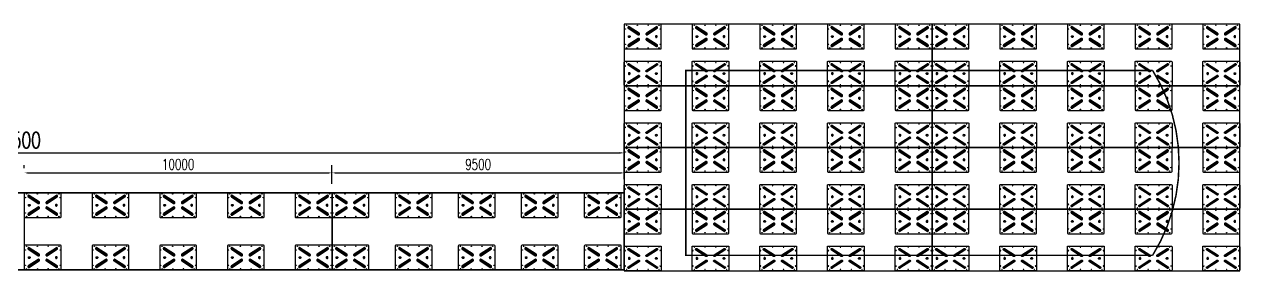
# Model space of a CAD drawing. Header units: millimetres. Extents: x -1871197 to -1180782, y 1281217 to 1543414.
# Drawn here: x -1390078 to -1350578, y 1361471 to 1369471 of the extents above; entities that cross this region are included whole.
import ezdxf

# ---------------------------------------------------------------- set-up
doc = ezdxf.new("R2010")
doc.units = ezdxf.units.MM
doc.header["$LTSCALE"] = 10
doc.layers.get('0').update_dxf_attribs({"linetype": 'CONTINUOUS'})
doc.layers.get('DEFPOINTS').update_dxf_attribs({"linetype": 'CONTINUOUS'})
for name, color, linetype in [('W-FLOAT_BOWL浮筒', 253, 'CONTINUOUS'), ('W-STEEL_FRAME钢架', 3, 'CONTINUOUS'), ('W-STEEL_KEEL钢龙骨', 5, 'CONTINUOUS')]:
    doc.layers.add(name, color=color, linetype=linetype)
doc.layers.add('文字标注', color=7, linetype='CONTINUOUS', lineweight=18)
doc.styles.add('STANDARD_T3', font='simplex.shx', dxfattribs={"width": 0.7, "bigfont": 'gbcbig.shx'})
doc.dimstyles.new('W&&100', dxfattribs={"dimtxt": 350, "dimasz": 100, "dimexe": 250, "dimexo": 300, "dimgap": 100, "dimtad": 1, "dimdec": 0, "dimzin": 0, "dimdsep": 46, "dimtxsty": 'STANDARD_T3', "dimcen": 0.09, "dimclrd": 1, "dimclre": 1, "dimclrt": 7, "dimazin": 2, "dimtfac": 1, "dimtdec": 0, "dimtix": 1, "dimtmove": 2, "dimatfit": 3, "dimfxl": 100, "dimtolj": 1, "dimtzin": 0, "dimarcsym": 0})
doc.dimstyles.new('W&&150', dxfattribs={"dimtxt": 525, "dimasz": 150, "dimexe": 375, "dimexo": 450, "dimgap": 150, "dimtad": 1, "dimdec": 0, "dimzin": 0, "dimdsep": 46, "dimtxsty": 'STANDARD_T3', "dimcen": 0.09, "dimclrd": 1, "dimclre": 1, "dimclrt": 7, "dimazin": 2, "dimtfac": 1, "dimtdec": 0, "dimtix": 1, "dimtmove": 2, "dimatfit": 3, "dimfxl": 100, "dimtolj": 1, "dimtzin": 0, "dimarcsym": 0})

# ---------------------------------------------------------------- blocks, each defined once
blk = doc.blocks.new('*D295')
at = {"color": 1, "lineweight": -2, "transparency": 16777216}
for p, q in [((-1410078, 1364921), (-1410078, 1365671)), ((-1370578, 1364446), (-1370578, 1365671)), ((-1409928, 1365296), (-1370728, 1365296))]:
    blk.add_line(p, q, dxfattribs=at)
at = {"color": 1, "transparency": 16777216}
for points in [[(-1409928, 1365321), (-1409928, 1365271), (-1410078, 1365296)], [(-1370728, 1365321), (-1370728, 1365271), (-1370578, 1365296)]]:
    blk.add_solid(points, dxfattribs=at)
at = {"layer": 'DEFPOINTS', "color": 0, "transparency": 16777216}
for p in [(-1370578, 1365296), (-1410078, 1364471), (-1370578, 1363996)]:
    blk.add_point(p, dxfattribs=at)
at = {"color": 7, "transparency": 16777216, "insert": (-1390328, 1365709), "char_height": 525, "attachment_point": 5, "style": 'STANDARD_T3'}
blk.add_mtext('\\A1;39500', dxfattribs=at)
blk = doc.blocks.new('1200fx')
at = {"layer": 'W-FLOAT_BOWL浮筒'}
for p, q in [((1175, 400), (25, 400)), ((0, 375), (0, -375)), ((121, 311), (116, 301)), ((116, 301), (118, 289)), ((118, 289), (121, 279)), ((128, 320), (121, 311)), ((121, 279), (129, 271)), ((126, 296), (129, 306)), ((128, 286), (126, 296)), ((139, 325), (128, 320)), ((134, 279), (128, 286)), ((129, 306), (136, 314)), ((129, 296), (131, 304)), ((131, 288), (129, 296)), ((137, 283), (129, 271)), ((129, 271), (453, 61)), ((131, 304), (137, 311)), ((137, 283), (131, 288)), ((132, 1), (134, 11)), ((134, -11), (132, 1)), ((134, 279), (458, 68)), ((134, 11), (140, 21)), ((136, 314), (145, 316)), ((137, 311), (145, 313)), ((153, 309), (137, 283)), ((461, 71), (137, 283)), ((150, 325), (139, 325)), ((140, 21), (150, 28)), ((145, 316), (155, 313)), ((145, 313), (153, 309)), ((159, 321), (150, 325)), ((150, 28), (161, 29)), ((159, 321), (153, 309)), ((153, 309), (477, 100)), ((478, 103), (155, 313)), ((483, 112), (159, 321)), ((161, 29), (171, 28)), ((171, 28), (180, 21)), ((180, 21), (187, 11)), ((187, 11), (188, 1)), ((188, 1), (187, -11)), ((461, 71), (453, 61)), ((453, 61), (464, 56)), ((467, 65), (458, 68)), ((461, 71), (477, 100)), ((469, 70), (461, 71)), ((464, 56), (475, 56)), ((478, 68), (467, 65)), ((475, 71), (469, 70)), ((482, 76), (475, 71)), ((475, 56), (485, 61)), ((483, 112), (477, 100)), ((477, 100), (482, 93)), ((478, 103), (485, 95)), ((485, 75), (478, 68)), ((482, 93), (485, 85)), ((485, 85), (482, 76)), ((491, 103), (483, 112)), ((485, 95), (488, 85)), ((488, 85), (485, 75)), ((485, 61), (493, 70)), ((496, 93), (491, 103)), ((493, 70), (496, 81)), ((496, 81), (496, 93)), ((709, 103), (704, 93)), ((704, 93), (704, 81)), ((704, 81), (707, 70)), ((707, 70), (715, 61)), ((717, 112), (709, 103)), ((712, 85), (715, 95)), ((715, 75), (712, 85)), ((715, 95), (722, 103)), ((723, 68), (715, 75)), ((715, 61), (725, 56)), ((1041, 321), (717, 112)), ((717, 112), (723, 100)), ((717, 85), (718, 93)), ((718, 76), (717, 85)), ((718, 93), (723, 100)), ((725, 71), (718, 76)), ((1045, 313), (722, 103)), ((723, 100), (1047, 309)), ((741, 71), (723, 100)), ((733, 65), (723, 68)), ((733, 70), (725, 71)), ((725, 56), (736, 56)), ((741, 71), (733, 70)), ((742, 68), (733, 65)), ((736, 56), (747, 61)), ((1064, 283), (741, 71)), ((741, 71), (747, 61)), ((742, 68), (1066, 279)), ((747, 61), (1071, 271)), ((1015, 11), (1012, 1)), ((1012, 1), (1015, -11)), ((1020, 21), (1015, 11)), ((1029, 28), (1020, 21)), ((1041, 29), (1029, 28)), ((1052, 325), (1041, 321)), ((1047, 309), (1041, 321)), ((1050, 28), (1041, 29)), ((1045, 313), (1055, 316)), ((1047, 309), (1055, 313)), ((1047, 309), (1064, 283)), ((1060, 21), (1050, 28)), ((1063, 325), (1052, 325)), ((1055, 316), (1064, 314)), ((1055, 313), (1063, 311)), ((1066, 11), (1060, 21)), ((1072, 320), (1063, 325)), ((1063, 311), (1069, 304)), ((1064, 314), (1072, 306)), ((1069, 288), (1064, 283)), ((1064, 283), (1071, 271)), ((1072, 286), (1066, 279)), ((1068, 1), (1066, 11)), ((1066, -11), (1068, 1)), ((1069, 304), (1071, 296)), ((1071, 296), (1069, 288)), ((1071, 271), (1079, 279)), ((1080, 311), (1072, 320)), ((1072, 306), (1076, 296)), ((1076, 296), (1072, 286)), ((1079, 279), (1084, 289)), ((1084, 301), (1080, 311)), ((1084, 289), (1084, 301)), ((1200, -375), (1200, 375)), ((118, -288), (116, -299)), ((116, -299), (121, -311)), ((121, -278), (118, -288)), ((129, -269), (121, -278)), ((121, -311), (128, -320)), ((126, -296), (128, -286)), ((129, -306), (126, -296)), ((128, -286), (134, -278)), ((128, -320), (139, -325)), ((453, -60), (129, -269)), ((129, -269), (137, -281)), ((129, -296), (131, -288)), ((131, -304), (129, -296)), ((136, -313), (129, -306)), ((131, -288), (137, -281)), ((137, -309), (131, -304)), ((140, -21), (134, -11)), ((458, -68), (134, -278)), ((145, -314), (136, -313)), ((137, -281), (461, -71)), ((153, -309), (137, -281)), ((145, -311), (137, -309)), ((139, -325), (150, -325)), ((150, -26), (140, -21)), ((153, -309), (145, -311)), ((155, -313), (145, -314)), ((161, -29), (150, -26)), ((150, -325), (159, -320)), ((477, -98), (153, -309)), ((153, -309), (159, -320)), ((155, -313), (478, -101)), ((159, -320), (483, -110)), ((171, -26), (161, -29)), ((180, -21), (171, -26)), ((187, -11), (180, -21)), ((464, -56), (453, -60)), ((453, -60), (461, -71)), ((458, -68), (467, -65)), ((461, -71), (469, -68)), ((461, -71), (477, -98)), ((475, -56), (464, -56)), ((467, -65), (478, -66)), ((469, -68), (475, -70)), ((485, -61), (475, -56)), ((475, -70), (482, -76)), ((482, -93), (477, -98)), ((477, -98), (483, -110)), ((478, -66), (485, -75)), ((485, -95), (478, -101)), ((482, -76), (485, -85)), ((485, -85), (482, -93)), ((483, -110), (491, -101)), ((493, -70), (485, -61)), ((485, -75), (488, -85)), ((488, -85), (485, -95)), ((491, -101), (496, -91)), ((496, -80), (493, -70)), ((496, -91), (496, -80)), ((707, -70), (704, -80)), ((704, -80), (704, -91)), ((704, -91), (709, -101)), ((715, -61), (707, -70)), ((709, -101), (717, -110)), ((712, -85), (715, -75)), ((715, -95), (712, -85)), ((725, -56), (715, -61)), ((715, -75), (723, -66)), ((722, -101), (715, -95)), ((717, -85), (718, -76)), ((718, -93), (717, -85)), ((723, -98), (717, -110)), ((717, -110), (1041, -320)), ((718, -76), (725, -70)), ((723, -98), (718, -93)), ((722, -101), (1045, -313)), ((723, -66), (733, -65)), ((741, -71), (723, -98)), ((1047, -309), (723, -98)), ((736, -56), (725, -56)), ((725, -70), (733, -68)), ((733, -65), (742, -68)), ((733, -68), (741, -71)), ((747, -60), (736, -56)), ((747, -60), (741, -71)), ((741, -71), (1064, -281)), ((1066, -278), (742, -68)), ((1071, -269), (747, -60)), ((1015, -11), (1020, -21)), ((1020, -21), (1029, -26)), ((1029, -26), (1041, -29)), ((1041, -29), (1050, -26)), ((1041, -320), (1047, -309)), ((1041, -320), (1052, -325)), ((1055, -314), (1045, -313)), ((1047, -309), (1064, -281)), ((1055, -311), (1047, -309)), ((1050, -26), (1060, -21)), ((1052, -325), (1063, -325)), ((1063, -309), (1055, -311)), ((1064, -313), (1055, -314)), ((1060, -21), (1066, -11)), ((1069, -304), (1063, -309)), ((1063, -325), (1072, -320)), ((1071, -269), (1064, -281)), ((1064, -281), (1069, -288)), ((1072, -306), (1064, -313)), ((1066, -278), (1072, -286)), ((1069, -288), (1071, -296)), ((1071, -296), (1069, -304)), ((1079, -278), (1071, -269)), ((1072, -286), (1076, -296)), ((1076, -296), (1072, -306)), ((1072, -320), (1080, -311)), ((1084, -288), (1079, -278)), ((1080, -311), (1084, -299)), ((1084, -299), (1084, -288)), ((25, -400), (1175, -400))]:
    blk.add_line(p, q, dxfattribs=at)
for centre in [(35, 250), (75, 365), (425, 365), (775, 365), (1125, 365), (1165, 250), (35, -250), (75, -365), (425, -365), (775, -365), (1125, -365), (1165, -250)]:
    blk.add_circle(centre, 7, dxfattribs=at)
for centre, start, end in [((25, 375), 90, 180), ((1175, 375), 0, 90), ((25, -375), 180, 270), ((1175, -375), 270, 0)]:
    blk.add_arc(centre, 25, start, end, dxfattribs=at)
blk = doc.blocks.new('*U243')
blk.add_blockref('1200fx', (-600, 600))
at = {"xscale": -1, "rotation": 180}
blk.add_blockref('1200fx', (-600, -600), dxfattribs=at)
blk = doc.blocks.new('*U244')
at = {"color": 0, "linetype": 'ByBlock', "lineweight": -2, "transparency": 16777216}
for p in [(0, 0), (2200, 0), (4400, 0), (6600, 0), (8800, 0)]:
    blk.add_blockref('*U243', p, dxfattribs=at)
blk = doc.blocks.new('*U247')
blk.add_blockref('1200fx', (-600, 600))
at = {"xscale": -1, "rotation": 180}
blk.add_blockref('1200fx', (-600, -600), dxfattribs=at)
blk = doc.blocks.new('*U248')
at = {"color": 0, "linetype": 'ByBlock', "lineweight": -2, "transparency": 16777216}
for p in [(0, 0), (2200, 0), (4400, 0), (6600, 0), (8800, 0)]:
    blk.add_blockref('*U247', p, dxfattribs=at)
blk = doc.blocks.new('*U249')
blk.add_blockref('1200fx', (-600, 600))
at = {"xscale": -1, "rotation": 180}
blk.add_blockref('1200fx', (-600, -600), dxfattribs=at)
blk = doc.blocks.new('*U250')
at = {"color": 0, "linetype": 'ByBlock', "lineweight": -2, "transparency": 16777216}
for p in [(0, 0), (2200, 0), (4400, 0), (6600, 0), (8800, 0)]:
    blk.add_blockref('*U249', p, dxfattribs=at)
blk = doc.blocks.new('*U251')
blk.add_blockref('1200fx', (-600, 600))
at = {"xscale": -1, "rotation": 180}
blk.add_blockref('1200fx', (-600, -600), dxfattribs=at)
blk = doc.blocks.new('*U252')
at = {"color": 0, "linetype": 'ByBlock', "lineweight": -2, "transparency": 16777216}
for p in [(0, 0), (2200, 0), (4400, 0), (6600, 0), (8800, 0)]:
    blk.add_blockref('*U251', p, dxfattribs=at)
blk = doc.blocks.new('*U253')
blk.add_blockref('1200fx', (-600, 600))
at = {"xscale": -1, "rotation": 180}
blk.add_blockref('1200fx', (-600, -600), dxfattribs=at)
blk = doc.blocks.new('*U254')
at = {"color": 0, "linetype": 'ByBlock', "lineweight": -2, "transparency": 16777216}
for p in [(0, 0), (2200, 0), (4400, 0), (6600, 0), (8800, 0)]:
    blk.add_blockref('*U253', p, dxfattribs=at)
blk = doc.blocks.new('*U255')
blk.add_blockref('1200fx', (-600, 600))
at = {"xscale": -1, "rotation": 180}
blk.add_blockref('1200fx', (-600, -600), dxfattribs=at)
blk = doc.blocks.new('*U256')
at = {"color": 0, "linetype": 'ByBlock', "lineweight": -2, "transparency": 16777216}
for p in [(0, 0), (2200, 0), (4400, 0), (6600, 0), (8800, 0)]:
    blk.add_blockref('*U255', p, dxfattribs=at)
blk = doc.blocks.new('*U257')
blk.add_blockref('1200fx', (-600, 600))
at = {"xscale": -1, "rotation": 180}
blk.add_blockref('1200fx', (-600, -600), dxfattribs=at)
blk = doc.blocks.new('*U258')
at = {"color": 0, "linetype": 'ByBlock', "lineweight": -2, "transparency": 16777216}
for p in [(0, 0), (2200, 0), (4400, 0), (6600, 0), (8800, 0)]:
    blk.add_blockref('*U257', p, dxfattribs=at)
blk = doc.blocks.new('*U259')
blk.add_blockref('1200fx', (-600, 600))
at = {"xscale": -1, "rotation": 180}
blk.add_blockref('1200fx', (-600, -600), dxfattribs=at)
blk = doc.blocks.new('*U260')
at = {"color": 0, "linetype": 'ByBlock', "lineweight": -2, "transparency": 16777216}
for p in [(0, 0), (2200, 0), (4400, 0), (6600, 0), (8800, 0)]:
    blk.add_blockref('*U259', p, dxfattribs=at)
blk = doc.blocks.new('*D305')
at = {"layer": 'DEFPOINTS', "color": 0, "transparency": 16777216}
for p in [(-1390078, 1364496), (-1380078, 1364647), (-1380078, 1363996)]:
    blk.add_point(p, dxfattribs=at)
at = {"layer": 'W-STEEL_KEEL钢龙骨', "color": 1, "lineweight": -2, "transparency": 16777216}
for p, q in [((-1390078, 1364796), (-1390078, 1364897)), ((-1380078, 1364296), (-1380078, 1364897)), ((-1389978, 1364647), (-1380178, 1364647))]:
    blk.add_line(p, q, dxfattribs=at)
at = {"layer": 'W-STEEL_KEEL钢龙骨', "color": 1, "transparency": 16777216}
for points in [[(-1389978, 1364663), (-1389978, 1364630), (-1390078, 1364647)], [(-1380178, 1364663), (-1380178, 1364630), (-1380078, 1364647)]]:
    blk.add_solid(points, dxfattribs=at)
at = {"layer": 'W-STEEL_KEEL钢龙骨', "color": 7, "transparency": 16777216, "insert": (-1385078, 1364922), "char_height": 350, "attachment_point": 5, "style": 'STANDARD_T3'}
blk.add_mtext('\\A1;10000', dxfattribs=at)
blk = doc.blocks.new('*D306')
at = {"layer": 'DEFPOINTS', "color": 0, "transparency": 16777216}
for p in [(-1370578, 1364647), (-1370578, 1364496), (-1380078, 1363996)]:
    blk.add_point(p, dxfattribs=at)
at = {"layer": 'W-STEEL_KEEL钢龙骨', "color": 1, "lineweight": -2, "transparency": 16777216}
for p, q in [((-1380078, 1364296), (-1380078, 1364897)), ((-1370578, 1364796), (-1370578, 1364897)), ((-1379978, 1364647), (-1370678, 1364647))]:
    blk.add_line(p, q, dxfattribs=at)
at = {"layer": 'W-STEEL_KEEL钢龙骨', "color": 1, "transparency": 16777216}
for points in [[(-1379978, 1364663), (-1379978, 1364630), (-1380078, 1364647)], [(-1370678, 1364663), (-1370678, 1364630), (-1370578, 1364647)]]:
    blk.add_solid(points, dxfattribs=at)
at = {"layer": 'W-STEEL_KEEL钢龙骨', "color": 7, "transparency": 16777216, "insert": (-1375328, 1364922), "char_height": 350, "attachment_point": 5, "style": 'STANDARD_T3'}
blk.add_mtext('\\A1;9500', dxfattribs=at)
blk = doc.blocks.new('*U492')
at = {"rotation": 270}
blk.add_blockref('1200fx', (0, 600), dxfattribs=at)
blk = doc.blocks.new('*U493')
at = {"color": 0, "linetype": 'ByBlock', "lineweight": -2, "transparency": 16777216}
blk.add_blockref('*U492', (0, 0), dxfattribs=at)
blk = doc.blocks.new('*U494')
at = {"rotation": 270}
blk.add_blockref('1200fx', (0, 600), dxfattribs=at)
blk = doc.blocks.new('*U495')
at = {"color": 0, "linetype": 'ByBlock', "lineweight": -2, "transparency": 16777216}
blk.add_blockref('*U494', (0, 0), dxfattribs=at)
blk = doc.blocks.new('*U489')
at = {"rotation": 90}
for name, p in [('*U493', (0, 850)), ('*U495', (0, -850))]:
    blk.add_blockref(name, p, dxfattribs=at)
blk = doc.blocks.new('*U491')
at = {"layer": '文字标注', "color": 0, "linetype": 'ByBlock', "lineweight": -2, "transparency": 16777216}
for p in [(0, 0), (2200, 0), (4400, 0), (6600, 0), (8800, 0)]:
    blk.add_blockref('*U489', p, dxfattribs=at)
blk = doc.blocks.new('*U499')
at = {"rotation": 270}
blk.add_blockref('1200fx', (0, 600), dxfattribs=at)
blk = doc.blocks.new('*U500')
at = {"color": 0, "linetype": 'ByBlock', "lineweight": -2, "transparency": 16777216}
blk.add_blockref('*U499', (0, 0), dxfattribs=at)
blk = doc.blocks.new('*U501')
at = {"rotation": 270}
blk.add_blockref('1200fx', (0, 600), dxfattribs=at)
blk = doc.blocks.new('*U502')
at = {"color": 0, "linetype": 'ByBlock', "lineweight": -2, "transparency": 16777216}
blk.add_blockref('*U501', (0, 0), dxfattribs=at)
blk = doc.blocks.new('*U496')
at = {"rotation": 90}
for name, p in [('*U500', (0, 850)), ('*U502', (0, -850))]:
    blk.add_blockref(name, p, dxfattribs=at)
blk = doc.blocks.new('*U498')
at = {"layer": '文字标注', "color": 0, "linetype": 'ByBlock', "lineweight": -2, "transparency": 16777216}
for p in [(0, 0), (2050, 0), (4100, 0), (6150, 0), (8200, 0)]:
    blk.add_blockref('*U496', p, dxfattribs=at)

msp = doc.modelspace()

# ---------------------------------------------------------------- linework, layer by layer
at = {"layer": 'W-STEEL_FRAME钢架'}
for points in [[(-1370577.7, 1361471.3), (-1350577.7, 1361471.3), (-1350577.7, 1369471.3), (-1370577.7, 1369471.3)], [(-1370577.7, 1367471.3), (-1360577.7, 1367471.3), (-1360577.7, 1369471.3), (-1370577.7, 1369471.3)], [(-1360577.7, 1367471.3), (-1350577.7, 1367471.3), (-1350577.7, 1369471.3), (-1360577.7, 1369471.3)], [(-1370577.7, 1365471.3), (-1360577.7, 1365471.3), (-1360577.7, 1367471.3), (-1370577.7, 1367471.3)], [(-1360577.7, 1365471.3), (-1350577.7, 1365471.3), (-1350577.7, 1367471.3), (-1360577.7, 1367471.3)], [(-1423077.7, 1366496.1), (-1423077.7, 1363996.1), (-1412577.7, 1363996.1), (-1412577.7, 1361496.3), (-1370577.7, 1361496.3), (-1370577.7, 1363996.3), (-1410077.7, 1363996.3), (-1410077.7, 1366496.1)], [(-1370577.7, 1363471.3), (-1360577.7, 1363471.3), (-1360577.7, 1365471.3), (-1370577.7, 1365471.3)], [(-1360577.7, 1363471.3), (-1350577.7, 1363471.3), (-1350577.7, 1365471.3), (-1360577.7, 1365471.3)], [(-1410077.7, 1363996.3), (-1370577.7, 1363996.3), (-1370577.7, 1361496.3), (-1410077.7, 1361496.3)], [(-1390077.7, 1361496.3), (-1380077.7, 1361496.3), (-1380077.7, 1363996.3), (-1390077.7, 1363996.3)], [(-1380077.7, 1361496.3), (-1370577.7, 1361496.3), (-1370577.7, 1363996.3), (-1380077.7, 1363996.3)], [(-1370577.7, 1361471.3), (-1360577.7, 1361471.3), (-1360577.7, 1363471.3), (-1370577.7, 1363471.3)], [(-1360577.7, 1361471.3), (-1350577.7, 1361471.3), (-1350577.7, 1363471.3), (-1360577.7, 1363471.3)]]:
    msp.add_lwpolyline(points, close=True, dxfattribs=at)
at = {"layer": 'W-STEEL_FRAME钢架', "const_width": 50}
msp.add_lwpolyline([(-1353406.2, 1367971.3), (-1368577.7, 1367971.3), (-1368577.7, 1361971.3), (-1353406.2, 1361971.3, 0.2858952)], format="xyb", close=True, dxfattribs=at)

# ---------------------------------------------------------------- block references
for name, p in [('*U244', (-1369977.7, 1368471.3)), ('*U254', (-1359977.7, 1368471.3)), ('*U248', (-1369977.7, 1366471.3)), ('*U256', (-1359977.7, 1366471.3)), ('*U250', (-1369977.7, 1364471.3)), ('*U258', (-1359977.7, 1364471.3)), ('*U252', (-1369977.7, 1362471.3)), ('*U260', (-1359977.7, 1362471.3))]:
    msp.add_blockref(name, p)
at = {"layer": '文字标注'}
for name, p in [('*U491', (-1389477.7, 1362746.3)), ('*U498', (-1379477.7, 1362746.3))]:
    msp.add_blockref(name, p, dxfattribs=at)

# ---------------------------------------------------------------- dimensions: what is measured, and where the dimension line sits
dim = msp.add_linear_dim(base=(-1370577.7, 1365296.3), p1=(-1410077.7, 1364471.3), p2=(-1370577.7, 1363996.3), dimstyle='W&&150')
dim.commit()
dim.dimension.update_dxf_attribs({"geometry": '*D295', "text_midpoint": (-1390327.7, 1365708.8)})
at = {"layer": 'W-STEEL_KEEL钢龙骨'}
for base, p1, p2, picture, middle in [((-1380077.7, 1364646.7), (-1390077.7, 1364496.3), (-1380077.7, 1363996.3), '*D305', (-1385077.7, 1364921.7)), ((-1370577.7, 1364646.7), (-1380077.7, 1363996.3), (-1370577.7, 1364496.3), '*D306', (-1375327.7, 1364921.7))]:
    dim = msp.add_linear_dim(base=base, p1=p1, p2=p2, dimstyle='W&&100', dxfattribs=at)
    dim.commit()
    dim.dimension.update_dxf_attribs({"geometry": picture, "text_midpoint": middle})

doc.saveas('drawing.dxf')
